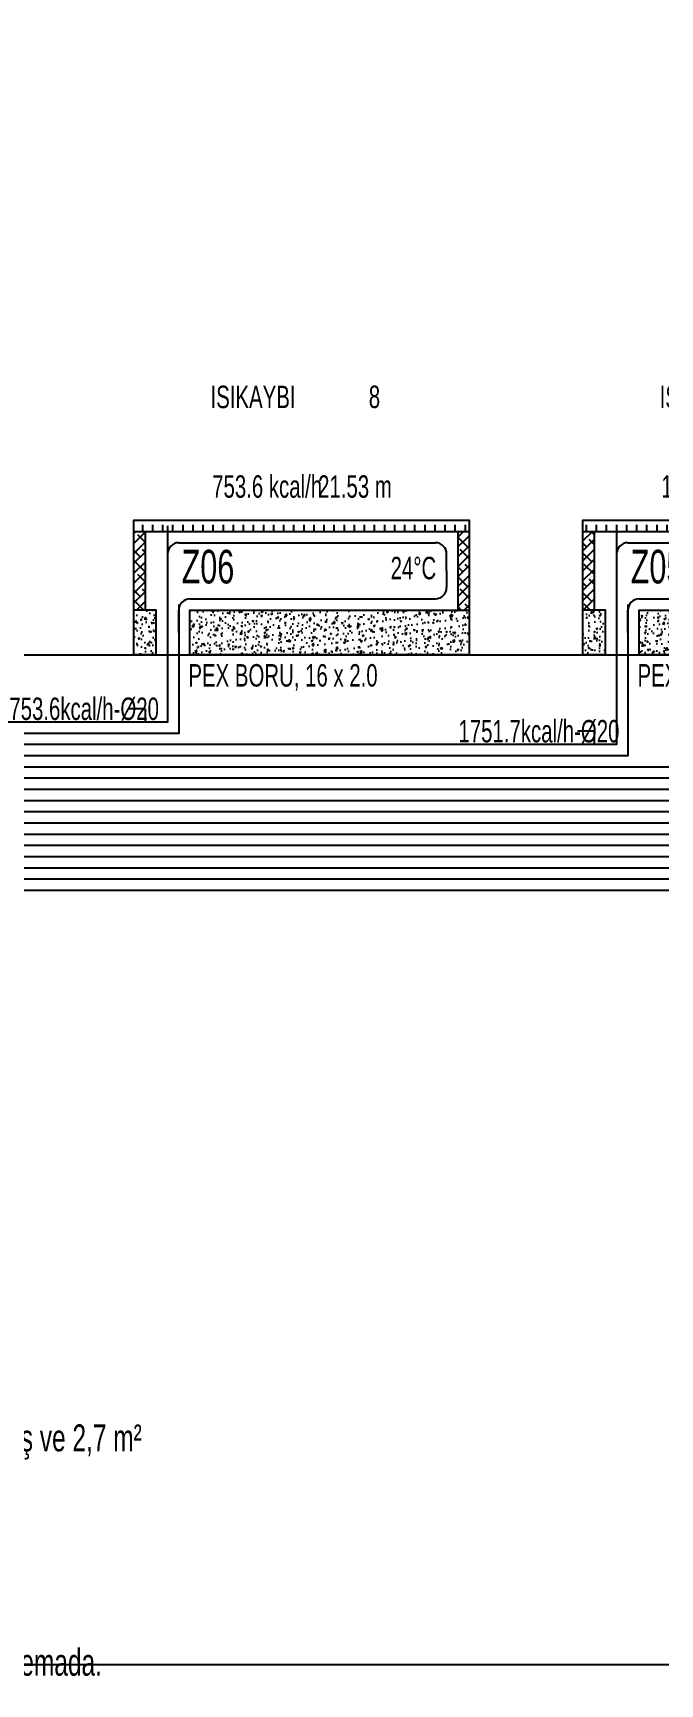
# Model space of a CAD drawing. Header units: centimetres. Extents: x -1224 to 8120, y -5771 to -1283.
# Drawn here: x 1830 to 2109, y -5659 to -4923 of the extents above; entities that cross this region are included whole.
import ezdxf
from ezdxf.enums import TextEntityAlignment as Align

# ---------------------------------------------------------------- set-up
doc = ezdxf.new("R2010")
doc.units = ezdxf.units.CM
for name, color, linetype in [('ROTAS-ISITMA-CAP', 41, 'Continuous'), ('ROTAS-ISITMA-DONUS-BORU', 30, 'Continuous'), ('ROTAS-ISITMA-GIDIS-BORU', 10, 'Continuous'), ('ROTAS-ISITMA-SEMA-DETAY', 7, 'Continuous'), ('ROTAS-NOT', 7, 'Continuous'), ('ROTAS-PAFTA', 144, 'Continuous'), ('ROTAS-SEMA-KAT-BANDI', 7, 'Continuous')]:
    doc.layers.add(name, color=color, linetype=linetype)
doc.styles.add('ROTAS-YAZI', font='arial.ttf')
pattern_1 = [(50, (-135697.04, 398449.737), (7.17260183, -0.62752135), [0.75, -8.25]), (355, (-135697.04, 398449.737), (-1.38751334, 7.52192134), [0.6, -6.6]), (100.4514445, (-135696.442, 398449.6846), (5.78508847, 6.89439991), [0.63740192, -7.01142112]), (46.1842, (-135697.04, 398451.737), (10.6724133, -1.6551928), [1.125, -12.375]), (96.6356355, (-135696.15, 398451.599), (9.34661946, 9.741186), [0.95610342, -10.5171376]), (351.184164, (-135697.04, 398451.737), (9.34661945, 9.741186), [0.9, -9.9]), (21, (-135696.04, 398451.237), (5.96907052, -4.02618891), [0.75, -8.25]), (326, (-135696.04, 398451.237), (2.43315332, 7.25150045), [0.6, -6.6]), (71.4514447, (-135695.5425, 398450.9014), (8.40222377, 3.22531153), [0.6374019, -7.01142112]), (37.5, (-135697.04, 398449.737), (0.121598553, 3.328938538), [0, -6.52, 0, -6.7, 0, -6.625]), (7.5, (-135697.04, 398449.737), (2.630695374, 3.94411712), [0, -3.82, 0, -6.37, 0, -2.525]), (327.5, (-135699.27, 398449.737), (5.338224362, -0.225548717), [0, -2.5, 0, -7.8, 0, -10.35]), (317.5, (-135700.27, 398449.737), (5.831861693, 1.001049823), [0, -3.25, 0, -5.18, 0, -7.35])]
pattern_2 = [(45, (-135697.04, 398444.737), (-2.209708691, 2.209708691), []), (135, (-135697.04, 398444.737), (-6.629126074, 2.209708691), [7.8125, -4.6875])]

# ---------------------------------------------------------------- blocks, each defined once
blk = doc.blocks.new('ROTAS-YI-DEVRE-PANELI')
h = blk.add_hatch()
h.set_pattern_fill('ACAD_ISO08W100', scale=0.898129, angle=90, style=0)
h.set_pattern_definition([(90, (-135697.04, 398444.737), (-4.49064449, 3e-16), [21.55509356, -2.6943867, 5.38877339, -2.6943867])])
h.paths.add_polyline_path([(129.28, 55), (129.28, 60), (-20, 60), (-20, 55)])
h = blk.add_hatch()
h.set_pattern_fill('ANSI38', color=15, scale=25, style=0)
h.set_pattern_definition(pattern_2)
h.paths.add_polyline_path([(-20, 20), (-15, 20), (-15, 55), (-20, 55)])
h = blk.add_hatch()
h.set_pattern_fill('ANSI38', color=15, scale=25, style=0)
h.set_pattern_definition(pattern_2)
h.paths.add_polyline_path([(124.28, 20), (129.28, 20), (129.28, 55), (124.28, 55)])
h = blk.add_hatch()
h.set_pattern_fill('AR-CONC', color=15, style=0)
h.set_pattern_definition(pattern_1)
h.paths.add_polyline_path([(-20, 0), (-10, 0), (-10, 20), (-15, 20), (-20, 20)])
h = blk.add_hatch()
h.set_pattern_fill('AR-CONC', color=15, style=0)
h.set_pattern_definition(pattern_1)
h.paths.add_polyline_path([(5, 20), (5, 0), (129.28, 0), (129.28, 20)])
at = {"color": 7}
for p, q in [((-20, 55), (129.28, 55)), ((-15, 55), (-15, 20)), ((124.28, 55), (124.28, 20))]:
    blk.add_line(p, q, dxfattribs=at)
for points in [[(-10, 0), (-20, 0), (-20, 60), (129.28, 60), (129.28, 0), (5, 0), (5, 20), (129.28, 20)], [(-10, 0), (-10, 20), (-15, 20), (-20, 20)]]:
    blk.add_lwpolyline(points, dxfattribs=at)
at = {"layer": 'ROTAS-ISITMA-DONUS-BORU'}
for p, q in [((119.28, 37.5), (119.28, 30)), ((5, 25), (114.28, 25)), ((0, 10), (0, 20))]:
    blk.add_line(p, q, dxfattribs=at)
for centre, start, end in [((114.28, 30), -90, 0), ((5, 20), 90, 180)]:
    blk.add_arc(centre, 5, start, end, dxfattribs=at)
at = {"layer": 'ROTAS-ISITMA-GIDIS-BORU'}
for p, q in [((0, 50), (114.28, 50)), ((119.28, 37.5), (119.28, 45))]:
    blk.add_line(p, q, dxfattribs=at)
for centre, start, end in [((0, 45), 90, 180), ((114.28, 45), 0, 90)]:
    blk.add_arc(centre, 5, start, end, dxfattribs=at)
at = {"color": 2, "style": 'ROTAS-YAZI', "width": 0.65}
for tag, p, height in [('ISIKAYBI', (14.15, 110), 10), ('YER', (14.88, 70.07), 10), ('NO', (1.26, 31.86), 15), ('DERECE', (94.35, 33.73), 10), ('BORU', (4.3, -14.1), 10)]:
    blk.add_attdef(tag, p, '', height=height, dxfattribs=at)
for tag, p in [('NO1', (84.62, 110.06)), ('UZ', (62.06, 70.07))]:
    blk.add_attdef(tag, p, '', height=10, rotation=359.99998, dxfattribs=at)
blk.add_attdef('MAHAL', text='', height=10, dxfattribs=at).set_placement((15, 95), align=Align.MIDDLE_LEFT)
blk = doc.blocks.new('ROTAS-YI-HAT-ETIKETI')
at = {"color": 41}
for q in [(-7.5, 6), (0, 0)]:
    blk.add_line((0, 6), q, dxfattribs=at)
at = {"color": 41, "style": 'ROTAS-YAZI', "width": 0.65}
blk.add_attdef('CAP', (-60.45, 1), '', height=10, dxfattribs=at)

msp = doc.modelspace()

# ---------------------------------------------------------------- linework, layer by layer
at = {"layer": 'ROTAS-ISITMA-DONUS-BORU'}
for points in [[(3294.4, -5177.5), (3294.4, -5305), (1404.4, -5305), (1404.4, -5180.4)], [(3094.4, -5177.5), (3094.4, -5295), (1414.4, -5295), (1414.4, -5180.4)], [(2894.4, -5177.5), (2894.4, -5285), (1424.4, -5285), (1424.4, -5180.4)], [(2694.4, -5177.5), (2694.4, -5275), (1434.4, -5275), (1434.4, -5180.4)], [(2494.4, -5177.5), (2494.4, -5265), (1444.4, -5265), (1444.4, -5180.4)], [(2294.4, -5177.5), (2294.4, -5255), (1454.4, -5255), (1454.4, -5180.4)], [(2094.4, -5177.5), (2094.4, -5245), (1464.4, -5245), (1464.4, -5180.4)], [(1894.4, -5177.5), (1894.4, -5235), (1474.4, -5235), (1474.4, -5180.4)]]:
    msp.add_lwpolyline(points, dxfattribs=at)
at = {"layer": 'ROTAS-ISITMA-GIDIS-BORU'}
for points in [[(3289.4, -5142.5), (3289.4, -5300), (1409.4, -5300), (1409.4, -5180.4)], [(3089.4, -5142.5), (3089.4, -5290), (1419.4, -5290), (1419.4, -5180.4)], [(2889.4, -5142.5), (2889.4, -5280), (1429.4, -5280), (1429.4, -5180.4)], [(2689.4, -5142.5), (2689.4, -5270), (1439.4, -5270), (1439.4, -5180.4)], [(2489.4, -5142.5), (2489.4, -5260), (1449.4, -5260), (1449.4, -5180.4)], [(2289.4, -5142.5), (2289.4, -5250), (1459.4, -5250), (1459.4, -5180.4)], [(2089.4, -5142.5), (2089.4, -5240), (1469.4, -5240), (1469.4, -5180.4)], [(1889.4, -5142.5), (1889.4, -5230), (1479.4, -5230), (1479.4, -5180.4)]]:
    msp.add_lwpolyline(points, dxfattribs=at)
at = {"layer": 'ROTAS-PAFTA'}
msp.add_lwpolyline([(-1000, -5650), (3548.4, -5650), (3548.4, -3880), (-1000, -3880)], close=True, dxfattribs=at)
at = {"layer": 'ROTAS-SEMA-KAT-BANDI', "color": 7}
msp.add_lwpolyline([(-935.6, -5200), (3460.4, -5200), (3460.4, -4800), (-935.6, -4800)], close=True, dxfattribs=at)

# ---------------------------------------------------------------- block references
at = {"layer": 'ROTAS-ISITMA-CAP'}
for p, values in [((1879.4, -5230), {'CAP': '753.6kcal/h-%%C20'}), ((2079.4, -5240), {'CAP': '1751.7kcal/h-%%C20'})]:
    msp.add_blockref('ROTAS-YI-HAT-ETIKETI', p, dxfattribs=at).add_auto_attribs(values)
at = {"layer": 'ROTAS-ISITMA-SEMA-DETAY'}
for p, values in [((1894.4, -5200), {'NO': 'Z06', 'DERECE': '24%%DC', 'UZ': '21.53 m', 'NO1': '8', 'BORU': 'PEX BORU, 16 x 2.0', 'YER': '753.6 kcal/h', 'ISIKAYBI': 'ISIKAYBI'}), ((2094.4, -5200), {'NO': 'Z05', 'DERECE': '20%%DC', 'UZ': '50.05 m', 'NO1': '7', 'BORU': 'PEX BORU, 16 x 2.0', 'YER': '1751.7 kcal/h', 'ISIKAYBI': 'ISIKAYBI'})]:
    msp.add_blockref('ROTAS-YI-DEVRE-PANELI', p, dxfattribs=at).add_auto_attribs(values)

# ---------------------------------------------------------------- texts
at = {"layer": 'ROTAS-NOT', "color": 7, "style": 'ROTAS-YAZI', "width": 0.65}
for s, p in [('3- Oda / salon / mutfak 20°C, banyo 24°C. Antre-koridor (hol) yerden ısıtılmaz. Balkon, yüklük, wc-lavabo, duş ve 2,7 m²', (1300, -5555)), ('5- Kollektörler daire holünde (dolap); kombi–kollektör gidiş/dönüş hattı ve devre ayakları planda, ağız sırası şemada.', (1300, -5655))]:
    msp.add_text(s, height=12, dxfattribs=at).set_placement(p)

doc.saveas('drawing.dxf')
